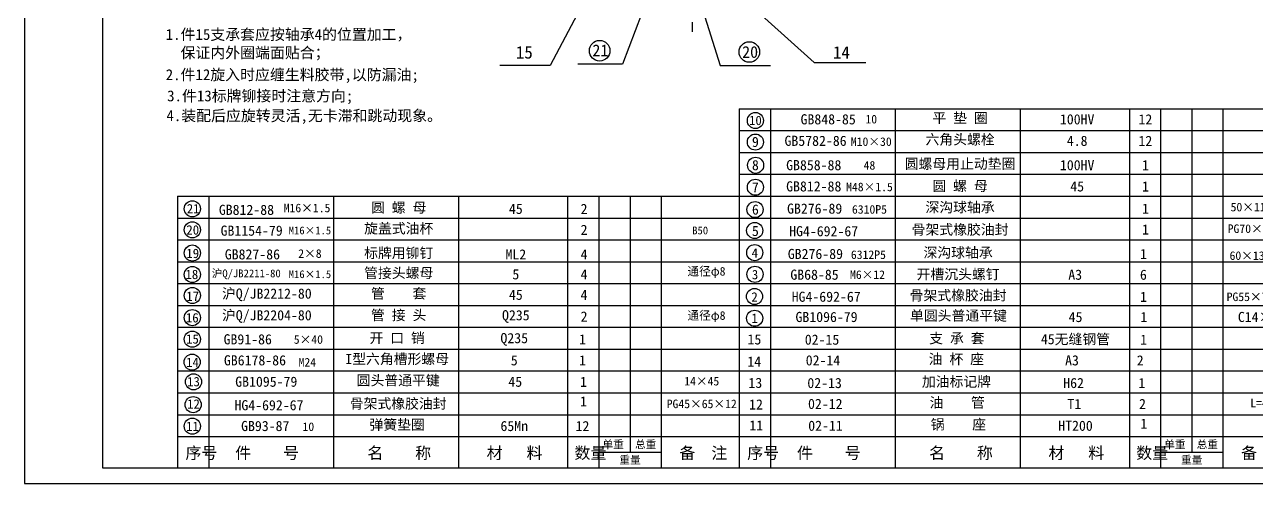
# Model space of a CAD drawing. Extents: x -1044 to 144, y -924 to -84.
# Drawn here: x -1044 to -255, y -924 to -630 of the extents above; entities that cross this region are included whole.
import ezdxf

# ---------------------------------------------------------------- set-up
doc = ezdxf.new("R2010")
doc.units = 0
doc.linetypes.add('CENTER', pattern=[50.8, 31.75, -6.35, 6.35, -6.35])
doc.layers.get('0').update_dxf_attribs({"linetype": 'CONTINUOUS'})
doc.styles.get("Standard").update_dxf_attribs({"font": 'txt.shx', "height": 4.8})

msp = doc.modelspace()

# ---------------------------------------------------------------- linework, layer by layer
at = {"color": 2}
for p, q in [((-1044.22965, -83.86203), (-1044.22965, -923.86203)), ((-1044.22965, -923.86203), (143.77035, -923.86203))]:
    msp.add_line(p, q, dxfattribs=at)
at = {"color": 3}
for p, q in [((-994.22965, -93.86203), (-994.22965, -913.86203)), ((-586.22965, -683.86203), (-586.22965, -913.86203)), ((-586.22965, -683.86203), (-226.22965, -683.86203)), ((-566.22965, -683.86203), (-566.22965, -913.86203)), ((-486.22965, -683.86203), (-486.22965, -913.86203)), ((-406.22965, -683.86203), (-406.22965, -913.86203)), ((-336.22965, -683.86203), (-336.22965, -913.86203)), ((-316.22965, -683.86203), (-316.22965, -913.86203)), ((-296.22965, -683.86203), (-296.22965, -903.86203)), ((-276.22965, -683.86203), (-276.22965, -913.86203)), ((-586.22965, -697.86203), (-226.22965, -697.86203)), ((-586.22965, -711.86203), (-226.22965, -711.86203)), ((-586.22965, -725.86203), (-226.22965, -725.86203)), ((-946.22965, -739.86203), (-946.22965, -913.86203)), ((-946.22965, -739.86203), (-586.22965, -739.86203)), ((-926.22965, -739.86203), (-926.22965, -913.86203)), ((-846.22965, -739.86203), (-846.22965, -913.86203)), ((-766.22965, -739.86203), (-766.22965, -913.86203)), ((-696.22965, -739.86203), (-696.22965, -913.86203)), ((-676.22965, -739.86203), (-676.22965, -913.86203)), ((-656.22965, -739.86203), (-656.22965, -903.86203)), ((-636.22965, -739.86203), (-636.22965, -913.86203)), ((-586.22965, -739.86203), (-226.22965, -739.86203)), ((-946.22965, -753.86203), (-586.22965, -753.86203)), ((-586.22965, -753.86203), (-226.22965, -753.86203)), ((-946.22965, -767.86203), (-586.22965, -767.86203)), ((-586.22965, -767.86203), (-226.22965, -767.86203)), ((-946.22965, -781.86203), (-586.22965, -781.86203)), ((-586.22965, -781.86203), (-226.22965, -781.86203)), ((-946.22965, -795.86203), (-586.22965, -795.86203)), ((-586.22965, -795.86203), (-226.22965, -795.86203)), ((-946.22965, -809.86203), (-586.22965, -809.86203)), ((-586.22965, -809.86203), (-226.22965, -809.86203)), ((-946.22965, -823.86203), (-586.22965, -823.86203)), ((-586.22965, -823.86203), (-226.22965, -823.86203)), ((-946.22965, -837.86203), (-586.22965, -837.86203)), ((-586.22965, -837.86203), (-226.22965, -837.86203)), ((-946.22965, -851.86203), (-586.22965, -851.86203)), ((-586.22965, -851.86203), (-226.22965, -851.86203)), ((-946.22965, -865.86203), (-586.22965, -865.86203)), ((-586.22965, -865.86203), (-226.22965, -865.86203)), ((-946.22965, -879.86203), (-586.22965, -879.86203)), ((-586.22965, -879.86203), (-226.22965, -879.86203)), ((-946.22965, -893.86203), (-586.22965, -893.86203)), ((-586.22965, -893.86203), (-226.22965, -893.86203)), ((-676.22965, -903.86203), (-636.22965, -903.86203)), ((-316.22965, -903.86203), (-276.22965, -903.86203)), ((-994.22965, -913.86203), (133.77035, -913.86203)), ((-946.22965, -913.86203), (-586.22965, -913.86203)), ((-586.22965, -913.86203), (-226.22965, -913.86203))]:
    msp.add_line(p, q, dxfattribs=at)
at = {"color": 1}
for p, q in [((-578.5078, -413.27506), (-707.45186, -656.13078)), ((-624.22199, -557.83204), (-661.16975, -655.35655)), ((-608.79361, -590.59828), (-538.1442, -654.32111)), ((-610.72216, -617.58225), (-598.43186, -656.08476))]:
    msp.add_line(p, q, dxfattribs=at)
at = {"linetype": 'CENTER'}
msp.add_line((-616.4307, -539.41258), (-616.4307, -634.9735), dxfattribs=at)
for p, q in [((-538.1442, -654.32111), (-505.16665, -654.32111)), ((-707.45186, -656.13078), (-739.76588, -656.13078)), ((-661.16975, -655.35655), (-689.70729, -655.35655)), ((-598.43186, -656.08476), (-566.14884, -656.08476))]:
    msp.add_line(p, q)
for centre, radius in [((-675.7205, -646.68809), 6.60003), ((-579.78803, -647.47786), 6.60003), ((-575.89147, -691.42485), 5.16571), ((-575.89147, -705.21171), 5.16571), ((-575.77986, -720.07828), 5.16571), ((-575.89147, -734.15774), 5.16571), ((-936.74138, -747.95671), 5.16571), ((-576.11471, -748.46761), 5.16571), ((-936.74138, -761.40327), 5.16571), ((-576.33795, -761.90056), 5.16571), ((-936.74138, -776.30003), 5.16571), ((-576.30676, -776.04429), 5.16571), ((-936.74138, -790.07539), 5.16571), ((-576.15911, -789.935), 5.16571), ((-936.74138, -803.48895), 5.16571), ((-576.4544, -804.13908), 5.16571), ((-936.74138, -817.67886), 5.16571), ((-576.37729, -818.07834), 5.16571), ((-936.76008, -831.51054), 5.16571), ((-936.87169, -846.18982), 5.16571), ((-935.99425, -858.77951), 5.16571), ((-936.21749, -873.42404), 5.16571), ((-936.76008, -887.24705), 5.16571)]:
    msp.add_circle(centre, radius)

# ---------------------------------------------------------------- texts
at = {"color": 2, "linetype": 'ByBlock'}
for s, insert, char_height, attachment_point in [('\\f仿宋_GB2312|b0|i0|c134|p49;1.件15支承套应按轴承4的位置加工，\\P  保证内外圈端面贴合； ', (-953.8114, -632.73767), 7, 1), ('\\f仿宋_GB2312|b0|i0|c134|p49;15', (-723.99189, -647.77763), 8, 5), ('\\f仿宋_GB2312|b0|i0|c134|p49;21', (-675.25932, -646.43764), 7.5, 5), ('\\f仿宋_GB2312|b0|i0|c134|p49;20', (-579.26645, -647.54457), 7.5, 5), ('\\f仿宋_GB2312|b0|i0|c134|p49;14', (-520.7882, -647.77763), 8, 5), ('\\f仿宋_GB2312|b0|i0|c134|p49;2.件12旋入时应缠生料胶带,以防漏油;', (-953.8114, -658.52552), 7, 1), ('\\f仿宋_GB2312|b0|i0|c134|p49;3.件13标牌铆接时注意方向;', (-952.90604, -672.09807), 7, 1), ('\\f仿宋_GB2312|b0|i0|c134|p49;4.装配后应旋转灵活,无卡滞和跳动现象。', (-953.35872, -684.76578), 7, 1), ('\\f仿宋_GB2312|b0|i0|c134|p49;平 垫 圈', (-444.73196, -690.11155), 6.5, 5), ('\\f仿宋_GB2312|b0|i0|c134|p49;10', (-575.89331, -691.36682), 6, 5), ('\\f仿宋_GB2312|b0|i0|c134|p49;GB848-85', (-529.25816, -690.66006), 6.5, 5), ('\\f仿宋_GB2312|b0|i0|c134|p49;10', (-501.63367, -690.56682), 5.5, 5), ('{\\f仿宋_GB2312|b0|i0|c134|p49;100HV}', (-369.67851, -690.66006), 6.5, 5), ('\\f仿宋_GB2312|b0|i0|c134|p49;12', (-325.95807, -690.66006), 6.5, 5), ('\\f仿宋_GB2312|b0|i0|c134|p49;9', (-575.89331, -705.1633), 6.5, 5), ('\\f仿宋_GB2312|b0|i0|c134|p49;GB5782-86', (-537.33249, -704.43965), 6.5, 5), ('\\f仿宋_GB2312|b0|i0|c134|p49;M10×30', (-501.63367, -704.97689), 5.5, 5), ('\\f仿宋_GB2312|b0|i0|c134|p49;六角头螺栓', (-444.73196, -703.89114), 6.5, 5), ('{\\f仿宋_GB2312|b0|i0|c134|p49;4.8}', (-369.67851, -704.43965), 6.5, 5), ('\\f仿宋_GB2312|b0|i0|c134|p49;12', (-325.95807, -704.43965), 6.5, 5), ('\\f仿宋_GB2312|b0|i0|c134|p49;8', (-575.89331, -720.02367), 6.5, 5), ('\\f仿宋_GB2312|b0|i0|c134|p49;GB858-88', (-538.48597, -720.02514), 6.5, 5), ('\\f仿宋_GB2312|b0|i0|c134|p49;48', (-502.78714, -720.14406), 5.5, 5), ('\\f仿宋_GB2312|b0|i0|c134|p49;圆螺母用止动垫圈', (-444.73196, -719.47663), 6.5, 5), ('{\\f仿宋_GB2312|b0|i0|c134|p49;100HV}', (-369.67851, -720.02514), 6.5, 5), ('\\f仿宋_GB2312|b0|i0|c134|p49;1', (-325.95807, -720.02514), 6.5, 5), ('\\f仿宋_GB2312|b0|i0|c134|p49;7', (-575.89331, -734.20389), 6.5, 5), ('\\f仿宋_GB2312|b0|i0|c134|p49;GB812-88', (-538.48597, -733.63727), 6.5, 5), ('\\f仿宋_GB2312|b0|i0|c134|p49;M48×1.5', (-502.78714, -733.97772), 5.5, 5), ('\\f仿宋_GB2312|b0|i0|c134|p49;圆 螺 母', (-444.73196, -733.66516), 6.5, 5), ('\\f仿宋_GB2312|b0|i0|c134|p49;45', (-369.67851, -733.63727), 6.5, 5), ('\\f仿宋_GB2312|b0|i0|c134|p49;1', (-325.95807, -733.63727), 6.5, 5), ('\\f仿宋_GB2312|b0|i0|c134|p49;21', (-936.21444, -747.88577), 6, 5), ('\\f仿宋_GB2312|b0|i0|c134|p49;GB812-88', (-902.06814, -748.65205), 6.5, 5), ('\\f仿宋_GB2312|b0|i0|c134|p49;M16×1.5', (-863.25307, -747.45819), 5.5, 5), ('\\f仿宋_GB2312|b0|i0|c134|p49;圆 螺 母', (-804.48162, -747.48065), 6.5, 5), ('\\f仿宋_GB2312|b0|i0|c134|p49;45', (-729.42818, -748.02916), 6.5, 5), ('\\f仿宋_GB2312|b0|i0|c134|p49;2', (-685.70773, -748.02916), 6.5, 5), ('\\f仿宋_GB2312|b0|i0|c134|p49;6', (-575.89331, -748.48385), 6.5, 5), ('\\f仿宋_GB2312|b0|i0|c134|p49;GB276-89', (-537.90923, -747.88511), 6.5, 5), ('\\f仿宋_GB2312|b0|i0|c134|p49;6310P5', (-502.78714, -748.38779), 5.5, 5), ('\\f仿宋_GB2312|b0|i0|c134|p49;深沟球轴承', (-444.73196, -747.3366), 6.5, 5), ('\\f仿宋_GB2312|b0|i0|c134|p49;1', (-325.95807, -747.88511), 6.5, 5), ('\\f仿宋_GB2312|b0|i0|c134|p49;50×110×27', (-250.77125, -746.90045), 5.5, 5), ('\\f仿宋_GB2312|b0|i0|c134|p49;旋盖式油杯', (-804.48162, -760.87272), 6.5, 5), ('\\f仿宋_GB2312|b0|i0|c134|p49;骨架式橡胶油封', (-444.73196, -761.62613), 6.5, 5), ('\\f仿宋_GB2312|b0|i0|c134|p49;20', (-936.50017, -761.52), 6, 5), ('\\f仿宋_GB2312|b0|i0|c134|p49;GB1154-79', (-898.7404, -761.99326), 6.5, 5), ('\\f仿宋_GB2312|b0|i0|c134|p49;M16×1.5', (-861.38333, -761.86261), 5, 5), ('\\f仿宋_GB2312|b0|i0|c134|p49;2', (-685.70773, -761.42124), 6.5, 5), ('\\f仿宋_GB2312|b0|i0|c134|p49;B50', (-611.28757, -761.86261), 5, 5), ('\\f仿宋_GB2312|b0|i0|c134|p49;5', (-575.89331, -762.18736), 6.5, 5), ('\\f仿宋_GB2312|b0|i0|c134|p49;HG4-692-67', (-532.14185, -762.34925), 6.5, 5), ('\\f仿宋_GB2312|b0|i0|c134|p49;1', (-325.95807, -761.19644), 6.5, 5), ('\\f仿宋_GB2312|b0|i0|c134|p49;PG70×95×12', (-250.77125, -760.73411), 5.5, 5), ('\\f仿宋_GB2312|b0|i0|c134|p49;19', (-936.50017, -776.54989), 6, 5), ('\\f仿宋_GB2312|b0|i0|c134|p49;标牌用铆钉', (-804.48162, -776.63283), 6.5, 5), ('\\f仿宋_GB2312|b0|i0|c134|p49;4', (-576.2734, -776.2652), 6, 5), ('\\f仿宋_GB2312|b0|i0|c134|p49;GB276-89', (-537.44496, -776.9132), 6.5, 5), ('\\f仿宋_GB2312|b0|i0|c134|p49;深沟球轴承', (-445.9979, -776.36469), 6.5, 5), ('\\f仿宋_GB2312|b0|i0|c134|p49;GB827-86', (-898.25424, -777.18134), 6.5, 5), ('\\f仿宋_GB2312|b0|i0|c134|p49;2×8', (-861.38333, -776.67082), 5.5, 5), ('\\f仿宋_GB2312|b0|i0|c134|p49;ML2', (-729.42818, -777.18134), 6.5, 5), ('\\f仿宋_GB2312|b0|i0|c134|p49;4', (-685.70773, -777.18134), 6.5, 5), ('\\f仿宋_GB2312|b0|i0|c134|p49;6312P5', (-503.47635, -777.41587), 5.5, 5), ('\\f仿宋_GB2312|b0|i0|c134|p49;1', (-327.22401, -776.9132), 6.5, 5), ('\\f仿宋_GB2312|b0|i0|c134|p49;60×130×31', (-251.4419, -777.99227), 5.5, 5), ('\\f仿宋_GB2312|b0|i0|c134|p49;18', (-937.07163, -790.02608), 6, 5), ('\\f仿宋_GB2312|b0|i0|c134|p49;沪Q/JB2211-80', (-902.21699, -789.95895), 5, 5), ('\\f仿宋_GB2312|b0|i0|c134|p49;M16×1.5', (-861.38333, -789.89197), 5, 5), ('\\f仿宋_GB2312|b0|i0|c134|p49;管接头螺母', (-804.48162, -789.41044), 6.5, 5), ('{\\f仿宋_GB2312|b0|i0|c134|p49;5}', (-729.42818, -789.95895), 6.5, 5), ('\\f仿宋_GB2312|b0|i0|c134|p49;4', (-685.70773, -789.95895), 6.5, 5), ('\\f仿宋_GB2312|b0|i0|c134|p49;通径φ8', (-607.27139, -788.73916), 5.5, 5), ('\\f仿宋_GB2312|b0|i0|c134|p49;3', (-576.12575, -790.15745), 6, 5), ('\\f仿宋_GB2312|b0|i0|c134|p49;GB68-85', (-538.0217, -790.21557), 6.5, 5), ('\\f仿宋_GB2312|b0|i0|c134|p49;M6×12', (-504.05309, -790.20417), 5.5, 5), ('\\f仿宋_GB2312|b0|i0|c134|p49;开槽沉头螺钉', (-445.9979, -790.24346), 6.5, 5), ('\\f仿宋_GB2312|b0|i0|c134|p49;A3', (-370.94446, -790.21557), 6.5, 5), ('\\f仿宋_GB2312|b0|i0|c134|p49;6', (-327.22401, -790.21557), 6.5, 5), ('\\f仿宋_GB2312|b0|i0|c134|p49;17', (-936.50017, -803.96469), 6, 5), ('\\f仿宋_GB2312|b0|i0|c134|p49;沪Q/JB2212-80', (-889.00783, -803.0954), 6.5, 5), ('\\f仿宋_GB2312|b0|i0|c134|p49;管    套', (-804.48162, -802.54689), 6.5, 5), ('\\f仿宋_GB2312|b0|i0|c134|p49;45', (-729.42818, -803.0954), 6.5, 5), ('\\f仿宋_GB2312|b0|i0|c134|p49;4', (-685.70773, -803.0954), 6.5, 5), ('\\f仿宋_GB2312|b0|i0|c134|p49;2', (-576.42104, -804.43946), 6, 5), ('\\f仿宋_GB2312|b0|i0|c134|p49;HG4-692-67', (-530.52411, -804.33296), 6.5, 5), ('\\f仿宋_GB2312|b0|i0|c134|p49;骨架式橡胶油封', (-445.9979, -803.78445), 6.5, 5), ('\\f仿宋_GB2312|b0|i0|c134|p49;1', (-327.22401, -804.33296), 6.5, 5), ('\\f仿宋_GB2312|b0|i0|c134|p49;PG55×75×12', (-251.4419, -804.37976), 5.5, 5), ('\\f仿宋_GB2312|b0|i0|c134|p49;沪Q/JB2204-80', (-889.00783, -816.97662), 6.5, 5), ('\\f仿宋_GB2312|b0|i0|c134|p49;管 接 头', (-804.48162, -816.42811), 6.5, 5), ('\\f仿宋_GB2312|b0|i0|c134|p49;Q235', (-729.42818, -816.97662), 6.5, 5), ('\\f仿宋_GB2312|b0|i0|c134|p49;通径φ8', (-607.27139, -817.07698), 5.5, 5), ('\\f仿宋_GB2312|b0|i0|c134|p49;单圆头普通平键', (-445.77477, -816.75598), 6.5, 5), ('\\f仿宋_GB2312|b0|i0|c134|p49;16', (-936.7859, -817.79998), 6, 5), ('\\f仿宋_GB2312|b0|i0|c134|p49;2', (-685.70773, -816.97662), 6.5, 5), ('\\f仿宋_GB2312|b0|i0|c134|p49;1', (-576.34393, -818.0296), 6, 5), ('\\f仿宋_GB2312|b0|i0|c134|p49;GB1096-79', (-530.30097, -817.30449), 6.5, 5), ('\\f仿宋_GB2312|b0|i0|c134|p49;45', (-370.72132, -817.30449), 6.5, 5), ('\\f仿宋_GB2312|b0|i0|c134|p49;1', (-327.00088, -817.30449), 6.5, 5), ('\\f仿宋_GB2312|b0|i0|c134|p49;C14×90', (-251.21876, -817.30449), 6.5, 5), ('\\f仿宋_GB2312|b0|i0|c134|p49;15', (-936.6503, -831.37057), 6, 5), ('\\f仿宋_GB2312|b0|i0|c134|p49;GB91-86', (-901.24293, -831.6113), 6.5, 5), ('\\f仿宋_GB2312|b0|i0|c134|p49;开 口 销', (-805.48894, -831.06279), 6.5, 5), ('\\f仿宋_GB2312|b0|i0|c134|p49;Q235', (-730.4355, -831.6113), 6.5, 5), ('\\f仿宋_GB2312|b0|i0|c134|p49;1', (-686.71505, -831.6113), 6.5, 5), ('\\f仿宋_GB2312|b0|i0|c134|p49;15', (-576.53475, -831.67898), 6.5, 5), ('\\f仿宋_GB2312|b0|i0|c134|p49;02-15', (-533.18235, -831.82238), 6.5, 5), ('\\f仿宋_GB2312|b0|i0|c134|p49;支 承 套', (-446.78029, -831.27387), 6.5, 5), ('\\f仿宋_GB2312|b0|i0|c134|p49;45无缝钢管', (-370.78892, -831.82238), 6.5, 5), ('\\f仿宋_GB2312|b0|i0|c134|p49;1', (-327.06847, -831.82238), 6.5, 5), ('\\f仿宋_GB2312|b0|i0|c134|p49;5×40', (-862.39065, -831.74197), 5.5, 5), ('\\f仿宋_GB2312|b0|i0|c134|p49;14', (-936.6503, -846.31985), 6, 5), ('\\f仿宋_GB2312|b0|i0|c134|p49;GB6178-86', (-896.61973, -845.07359), 6.5, 5), ('\\f仿宋_GB2312|b0|i0|c134|p49;M24', (-863.04783, -846.25377), 5.5, 5), ('\\f仿宋_GB2312|b0|i0|c134|p49;I型六角槽形螺母', (-805.48894, -844.52508), 6.5, 5), ('{\\f仿宋_GB2312|b0|i0|c134|p49;5}', (-730.4355, -845.07359), 6.5, 5), ('\\f仿宋_GB2312|b0|i0|c134|p49;1', (-686.71505, -845.07359), 6.5, 5), ('\\f仿宋_GB2312|b0|i0|c134|p49;14', (-576.6022, -845.79572), 6.5, 5), ('\\f仿宋_GB2312|b0|i0|c134|p49;02-14', (-532.58388, -845.0984), 6.5, 5), ('\\f仿宋_GB2312|b0|i0|c134|p49;油 杯 座', (-447.11974, -844.54989), 6.5, 5), ('\\f仿宋_GB2312|b0|i0|c134|p49;A3', (-373.00423, -845.0984), 6.5, 5), ('\\f仿宋_GB2312|b0|i0|c134|p49;2', (-329.28378, -845.0984), 6.5, 5), ('\\f仿宋_GB2312|b0|i0|c134|p49;13', (-935.99609, -858.71977), 6, 5), ('\\f仿宋_GB2312|b0|i0|c134|p49;GB1095-79', (-889.36094, -858.77502), 6.5, 5), ('\\f仿宋_GB2312|b0|i0|c134|p49;圆头普通平键', (-804.83474, -858.22651), 6.5, 5), ('\\f仿宋_GB2312|b0|i0|c134|p49;45', (-729.78129, -858.77502), 6.5, 5), ('\\f仿宋_GB2312|b0|i0|c134|p49;1', (-686.06084, -858.77502), 6.5, 5), ('\\f仿宋_GB2312|b0|i0|c134|p49;14×45', (-610.27873, -858.44969), 5.5, 5), ('\\f仿宋_GB2312|b0|i0|c134|p49;13', (-575.93246, -859.53128), 6.5, 5), ('\\f仿宋_GB2312|b0|i0|c134|p49;02-13', (-531.54366, -859.61592), 6.5, 5), ('\\f仿宋_GB2312|b0|i0|c134|p49;加油标记牌', (-447.01745, -859.06741), 6.5, 5), ('\\f仿宋_GB2312|b0|i0|c134|p49;H62', (-371.96401, -859.61592), 6.5, 5), ('\\f仿宋_GB2312|b0|i0|c134|p49;1', (-328.24356, -859.61592), 6.5, 5), ('\\f仿宋_GB2312|b0|i0|c134|p49;1', (-686.06084, -871.36991), 6.5, 5), ('\\f仿宋_GB2312|b0|i0|c134|p49;油    管', (-446.58648, -872.43764), 6.5, 5), ('\\f仿宋_GB2312|b0|i0|c134|p49;12', (-935.99609, -873.04616), 6, 5), ('\\f仿宋_GB2312|b0|i0|c134|p49;HG4-692-67', (-887.64439, -873.83631), 6.5, 5), ('\\f仿宋_GB2312|b0|i0|c134|p49;骨架式橡胶油封', (-804.83474, -873.1132), 6.5, 5), ('\\f仿宋_GB2312|b0|i0|c134|p49;PG45×65×12', (-610.27873, -872.97132), 5.5, 5), ('\\f仿宋_GB2312|b0|i0|c134|p49;12', (-575.50149, -873.29268), 6.5, 5), ('\\f仿宋_GB2312|b0|i0|c134|p49;02-12', (-531.11269, -872.98615), 6.5, 5), ('\\f仿宋_GB2312|b0|i0|c134|p49;T1', (-371.53304, -872.98615), 6.5, 5), ('\\f仿宋_GB2312|b0|i0|c134|p49;2', (-327.81259, -872.98615), 6.5, 5), ('\\f仿宋_GB2312|b0|i0|c134|p49;L=450', (-249.37625, -872.34448), 5.5, 5), ('\\f仿宋_GB2312|b0|i0|c134|p49;GB93-87', (-890.01515, -887.15886), 6.5, 5), ('\\f仿宋_GB2312|b0|i0|c134|p49;弹簧垫圈', (-805.48894, -886.61035), 6.5, 5), ('\\f仿宋_GB2312|b0|i0|c134|p49;65Mn', (-730.4355, -887.15886), 6.5, 5), ('\\f仿宋_GB2312|b0|i0|c134|p49;12', (-686.71505, -887.15886), 6.5, 5), ('\\f仿宋_GB2312|b0|i0|c134|p49;11', (-575.36662, -886.74358), 6.5, 5), ('\\f仿宋_GB2312|b0|i0|c134|p49;02-11', (-530.98407, -886.98498), 6.5, 5), ('\\f仿宋_GB2312|b0|i0|c134|p49;锅    座', (-445.7974, -886.42717), 6.5, 5), ('\\f仿宋_GB2312|b0|i0|c134|p49;HT200', (-370.74396, -886.99427), 6.5, 5), ('\\f仿宋_GB2312|b0|i0|c134|p49;1', (-327.02351, -885.65554), 6.5, 5), ('\\f仿宋_GB2312|b0|i0|c134|p49;11', (-936.6503, -887.31881), 6, 5), ('\\f仿宋_GB2312|b0|i0|c134|p49;10', (-862.39065, -887.58795), 5.5, 5), ('\\f仿宋_GB2312|b0|i0|c134|p49;序号 ', (-930.88957, -904.79996), 7.5, 5), ('\\f仿宋_GB2312|b0|i0|c134|p49;件    号', (-888.81561, -904.79996), 7.5, 5), ('\\f仿宋_GB2312|b0|i0|c134|p49;名    称', (-804.15297, -904.79996), 7.5, 5), ('\\f仿宋_GB2312|b0|i0|c134|p49;材   料', (-730.2468, -904.79996), 7.5, 5), ('\\f仿宋_GB2312|b0|i0|c134|p49;数量 ', (-681.63028, -904.79996), 7.5, 5), ('\\f仿宋_GB2312|b0|i0|c134|p49;单重', (-667.06507, -899.19532), 5, 5), ('\\f仿宋_GB2312|b0|i0|c134|p49;总重', (-646.23574, -899.19532), 5, 5), ('\\f仿宋_GB2312|b0|i0|c134|p49;备  注', (-609.25587, -904.79996), 7.5, 5), ('\\f仿宋_GB2312|b0|i0|c134|p49;序号 ', (-570.88957, -904.79996), 7.5, 5), ('\\f仿宋_GB2312|b0|i0|c134|p49;件    号', (-528.81561, -904.79996), 7.5, 5), ('\\f仿宋_GB2312|b0|i0|c134|p49;名    称', (-444.15297, -904.79996), 7.5, 5), ('\\f仿宋_GB2312|b0|i0|c134|p49;材   料', (-370.2468, -904.79996), 7.5, 5), ('\\f仿宋_GB2312|b0|i0|c134|p49;数量 ', (-321.63028, -904.79996), 7.5, 5), ('\\f仿宋_GB2312|b0|i0|c134|p49;单重', (-307.06507, -899.19532), 5, 5), ('\\f仿宋_GB2312|b0|i0|c134|p49;总重', (-286.23574, -899.19532), 5, 5), ('\\f仿宋_GB2312|b0|i0|c134|p49;备  注', (-249.25587, -904.79996), 7.5, 5), ('\\f仿宋_GB2312|b0|i0|c134|p49;重量', (-656.24984, -909.00343), 5, 5), ('\\f仿宋_GB2312|b0|i0|c134|p49;重量', (-296.24984, -909.00343), 5, 5)]:
    msp.add_mtext(s, dxfattribs=dict(at, insert=insert, char_height=char_height, attachment_point=attachment_point))

doc.saveas('drawing.dxf')
